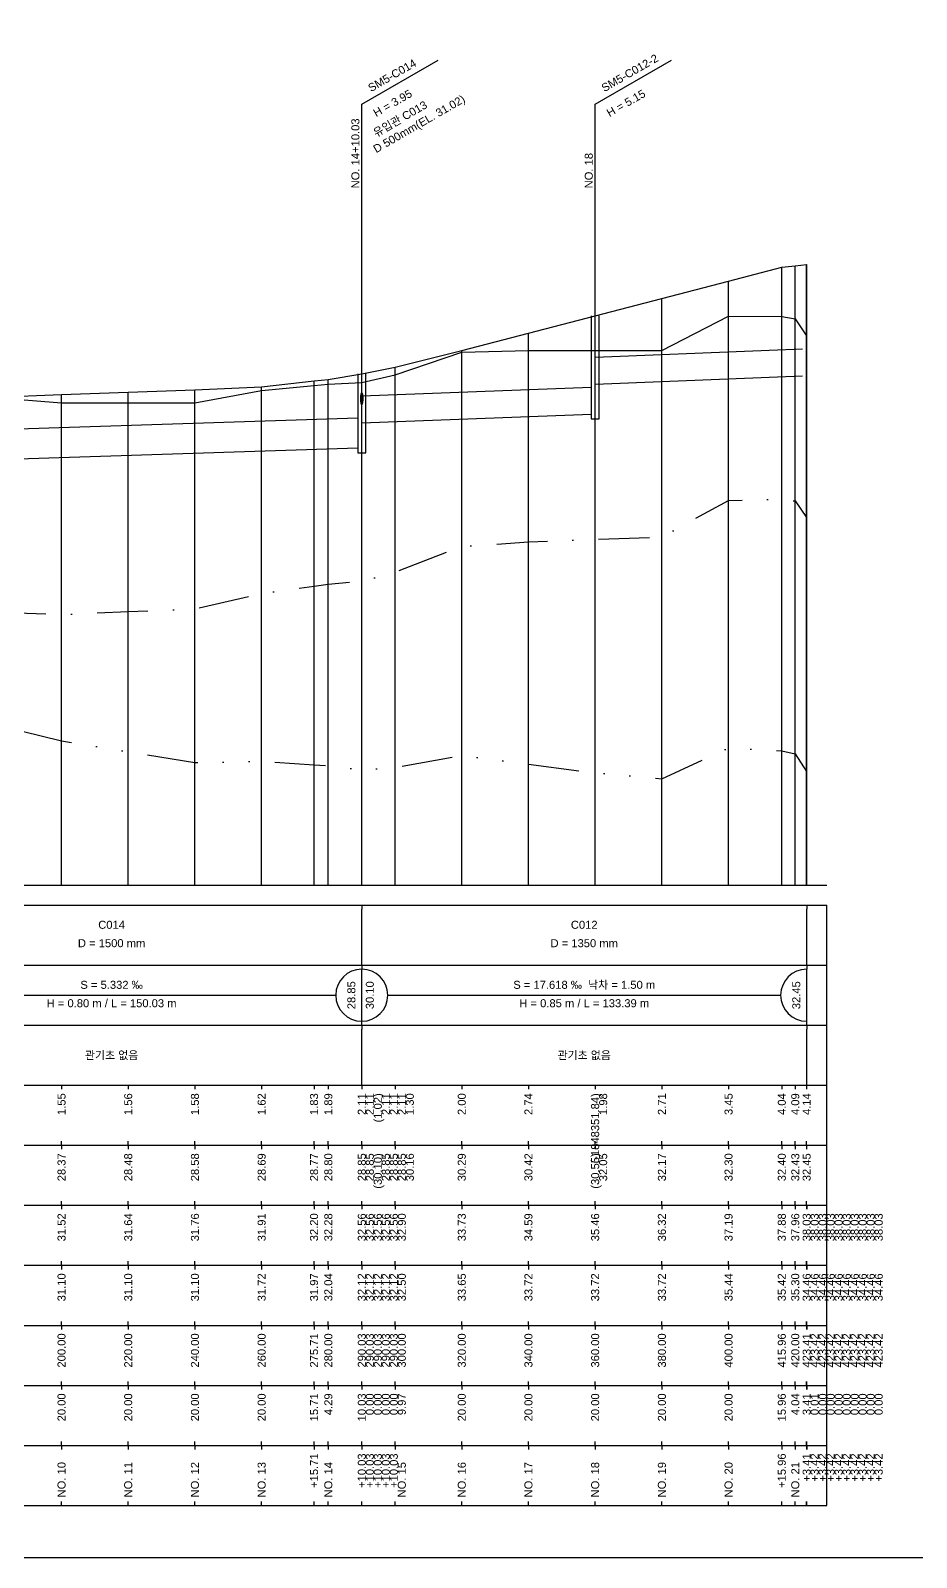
# Model space of a CAD drawing. Header units: millimetres. Extents: x -7351 to 135086, y 1419 to 5643.
# Drawn here: x 35313.3 to 35534.6, y 1419 to 1800.6 of the extents above; entities that cross this region are included whole.
import ezdxf
from ezdxf.enums import TextEntityAlignment as Align

# ---------------------------------------------------------------- set-up
doc = ezdxf.new("R2010")
doc.units = ezdxf.units.MM
doc.linetypes.add('DASHDOT', pattern=[25.4, 12.7, -6.35, 0, -6.35])
doc.linetypes.add('DIVIDE', pattern=[31.75, 12.7, -6.35, 0, -6.35, 0, -6.35])
for name, color, linetype in [('KZ_종단_계획선', 1, 'Continuous'), ('KZ_종단_관로', 4, 'Continuous'), ('KZ_종단_깃발', 7, 'Continuous'), ('KZ_종단_도각', 7, 'Continuous'), ('KZ_종단_맨홀', 4, 'Continuous'), ('KZ_종단_수직선', 7, 'Continuous'), ('KZ_종단_암선1', 56, 'DASHDOT'), ('KZ_종단_암선2', 4, 'DIVIDE'), ('KZ_종단_원형관', 4, 'Continuous'), ('KZ_종단_지반선', 3, 'Continuous'), ('KZ_종단_테이블문자', 7, 'Continuous'), ('KZ_종단_테이블선', 7, 'Continuous')]:
    doc.layers.add(name, color=color, linetype=linetype)
doc.styles.get("Standard").update_dxf_attribs({"font": 'arial.ttf'})

msp = doc.modelspace()

# ---------------------------------------------------------------- linework, layer by layer
at = {"layer": 'KZ_종단_계획선'}
msp.add_lwpolyline([(35304.36, 1709.01), (35321.03, 1709.62), (35337.69, 1710.22), (35354.36, 1710.83), (35371.03, 1711.59), (35384.12, 1713.04), (35387.69, 1713.43), (35396.05, 1714.83), (35396.05, 1714.83), (35396.05, 1714.83), (35396.05, 1714.83), (35396.05, 1714.83), (35404.36, 1716.52), (35421.03, 1720.69), (35437.69, 1725.01), (35454.36, 1729.34), (35471.03, 1733.66), (35487.69, 1737.99), (35500.99, 1741.44), (35504.36, 1741.84), (35507.2, 1742.17), (35507.21, 1742.17)], dxfattribs=at)
at = {"layer": 'KZ_종단_관로'}
for p, q in [((35454.36, 1719.02), (35506.2, 1721.04)), ((35454.36, 1712.27), (35506.2, 1714.29)), ((35396.05, 1709.29), (35453.36, 1711.52)), ((35271.03, 1699.79), (35395.05, 1703.79)), ((35396.05, 1702.54), (35453.36, 1704.77)), ((35271.03, 1692.29), (35395.05, 1696.29))]:
    msp.add_line(p, q, dxfattribs=at)
at = {"layer": 'KZ_종단_깃발'}
for p, q in [((35396.05, 1782.17), (35415.11, 1793.17)), ((35454.36, 1782.17), (35473.41, 1793.17)), ((35396.05, 1587.04), (35396.05, 1782.17)), ((35454.36, 1587.04), (35454.36, 1782.17))]:
    msp.add_line(p, q, dxfattribs=at)
at = {"layer": 'KZ_종단_도각'}
msp.add_lwpolyline([(35109.36, 1419.04), (35950.36, 1419.04), (35950.36, 2013.04), (35109.36, 2013.04)], close=True, dxfattribs=at)
at = {"layer": 'KZ_종단_맨홀'}
for points in [[(35453.36, 1729.34), (35453.36, 1703.58), (35455.36, 1703.58), (35455.36, 1729.34)], [(35395.05, 1714.83), (35395.05, 1695.06), (35397.05, 1695.06), (35397.05, 1714.83)]]:
    msp.add_lwpolyline(points, dxfattribs=at)
at = {"layer": 'KZ_종단_수직선'}
for p, q in [((35500.99, 1587.04), (35500.99, 1741.44)), ((35504.36, 1587.04), (35504.36, 1741.84)), ((35507.2, 1587.04), (35507.2, 1742.17)), ((35507.21, 1587.04), (35507.21, 1742.17)), ((35507.21, 1587.04), (35507.21, 1742.17)), ((35507.21, 1587.04), (35507.21, 1742.17)), ((35507.21, 1587.04), (35507.21, 1742.17)), ((35507.21, 1587.04), (35507.21, 1742.17)), ((35507.21, 1587.04), (35507.21, 1742.17)), ((35507.21, 1587.04), (35507.21, 1742.17)), ((35507.21, 1587.04), (35507.21, 1742.17)), ((35507.21, 1587.04), (35507.21, 1742.17)), ((35487.69, 1587.04), (35487.69, 1737.99)), ((35471.03, 1587.04), (35471.03, 1733.66)), ((35454.36, 1587.04), (35454.36, 1729.34)), ((35437.69, 1587.04), (35437.69, 1725.01)), ((35421.03, 1587.04), (35421.03, 1720.69)), ((35387.69, 1587.04), (35387.69, 1713.43)), ((35396.05, 1587.04), (35396.05, 1714.83)), ((35396.05, 1587.04), (35396.05, 1714.83)), ((35396.05, 1587.04), (35396.05, 1714.83)), ((35396.05, 1587.04), (35396.05, 1714.83)), ((35396.05, 1587.04), (35396.05, 1714.83)), ((35404.36, 1587.04), (35404.36, 1716.52)), ((35321.03, 1587.04), (35321.03, 1709.62)), ((35337.69, 1587.04), (35337.69, 1710.22)), ((35354.36, 1587.04), (35354.36, 1710.83)), ((35371.03, 1587.04), (35371.03, 1711.59)), ((35384.12, 1587.04), (35384.12, 1713.04))]:
    msp.add_line(p, q, dxfattribs=at)
at = {"layer": 'KZ_종단_암선1', "flags": 128}
msp.add_lwpolyline([(35154.36, 1638.51), (35154.36, 1638.51), (35154.36, 1638.51), (35154.36, 1638.51), (35154.36, 1638.51), (35164.78, 1638.79), (35171.03, 1638.96), (35187.69, 1647.4), (35204.36, 1649.29), (35221.03, 1647.91), (35237.69, 1649.9), (35254.36, 1651.85), (35271.03, 1655.88), (35287.69, 1655.83), (35304.36, 1655.26), (35321.03, 1654.68), (35337.69, 1655.4), (35354.36, 1656.12), (35371.03, 1659.93), (35384.12, 1661.76), (35387.69, 1662.26), (35396.05, 1663), (35396.05, 1663), (35396.05, 1663), (35396.05, 1663), (35396.05, 1663), (35404.36, 1665.29), (35421.03, 1671.72), (35437.69, 1672.8), (35454.36, 1673.46), (35471.03, 1674.06), (35487.69, 1683.2), (35500.99, 1683.53), (35504.36, 1683.05), (35507.2, 1678.92), (35507.21, 1678.92), (35507.21, 1678.92), (35507.21, 1678.92), (35507.21, 1678.92), (35507.21, 1678.92), (35507.21, 1678.92), (35507.21, 1678.92), (35507.21, 1678.92), (35507.21, 1678.92)], dxfattribs=at)
at = {"layer": 'KZ_종단_암선2', "flags": 128}
msp.add_lwpolyline([(35154.36, 1621.7), (35154.36, 1621.7), (35154.36, 1621.7), (35154.36, 1621.7), (35154.36, 1621.7), (35164.78, 1621.66), (35171.03, 1621.64), (35187.69, 1629.59), (35204.36, 1630.98), (35221.03, 1629.1), (35237.69, 1630.55), (35254.36, 1631.04), (35271.03, 1633.27), (35287.69, 1630.77), (35304.36, 1627.16), (35321.03, 1623.13), (35337.69, 1620.39), (35354.36, 1617.66), (35371.03, 1618.02), (35384.12, 1617.13), (35387.69, 1616.89), (35396.05, 1615.9), (35396.05, 1615.9), (35396.05, 1615.9), (35396.05, 1615.9), (35396.05, 1615.9), (35404.36, 1616.47), (35421.03, 1619.45), (35437.69, 1617.27), (35454.36, 1615.13), (35471.03, 1613.61), (35487.69, 1621.32), (35500.99, 1620.59), (35504.36, 1619.84), (35507.2, 1615.47), (35507.21, 1615.47), (35507.21, 1615.47), (35507.21, 1615.47), (35507.21, 1615.47), (35507.21, 1615.47), (35507.21, 1615.47), (35507.21, 1615.47), (35507.21, 1615.47), (35507.21, 1615.47)], dxfattribs=at)
at = {"layer": 'KZ_종단_원형관'}
for p, q in [((35395.84, 1709.33), (35395.87, 1709.54)), ((35395.87, 1709.54), (35395.9, 1709.72)), ((35395.9, 1709.72), (35395.93, 1709.86)), ((35395.93, 1709.86), (35395.97, 1709.97)), ((35395.97, 1709.97), (35396.01, 1710.04)), ((35396.01, 1710.04), (35396.05, 1710.06)), ((35396.05, 1710.06), (35396.1, 1710.04)), ((35396.1, 1710.04), (35396.14, 1709.97)), ((35396.14, 1709.97), (35396.18, 1709.86)), ((35396.18, 1709.86), (35396.21, 1709.72)), ((35396.21, 1709.72), (35396.24, 1709.54)), ((35396.24, 1709.54), (35396.26, 1709.33)), ((35395.81, 1708.85), (35395.82, 1709.1)), ((35395.81, 1708.6), (35395.81, 1708.85)), ((35395.81, 1708.35), (35395.81, 1708.6)), ((35395.82, 1708.1), (35395.81, 1708.35)), ((35395.82, 1709.1), (35395.84, 1709.33)), ((35395.84, 1707.87), (35395.82, 1708.1)), ((35395.87, 1707.66), (35395.84, 1707.87)), ((35395.9, 1707.48), (35395.87, 1707.66)), ((35395.93, 1707.33), (35395.9, 1707.48)), ((35395.97, 1707.23), (35395.93, 1707.33)), ((35396.01, 1707.16), (35395.97, 1707.23)), ((35396.05, 1707.14), (35396.01, 1707.16)), ((35396.1, 1707.16), (35396.05, 1707.14)), ((35396.14, 1707.23), (35396.1, 1707.16)), ((35396.18, 1707.33), (35396.14, 1707.23)), ((35396.21, 1707.48), (35396.18, 1707.33)), ((35396.24, 1707.66), (35396.21, 1707.48)), ((35396.26, 1707.87), (35396.24, 1707.66)), ((35396.26, 1709.33), (35396.28, 1709.1)), ((35396.28, 1708.1), (35396.26, 1707.87)), ((35396.28, 1709.1), (35396.29, 1708.85)), ((35396.29, 1708.35), (35396.28, 1708.1)), ((35396.29, 1708.85), (35396.3, 1708.6)), ((35396.3, 1708.6), (35396.29, 1708.35))]:
    msp.add_line(p, q, dxfattribs=at)
at = {"layer": 'KZ_종단_지반선', "flags": 128}
msp.add_lwpolyline([(35304.36, 1708.87), (35321.03, 1707.56), (35337.69, 1707.56), (35354.36, 1707.56), (35371.03, 1710.65), (35384.12, 1711.9), (35387.69, 1712.25), (35396.05, 1712.62), (35396.05, 1712.62), (35396.05, 1712.62), (35396.05, 1712.62), (35396.05, 1712.62), (35404.36, 1714.56), (35421.03, 1720.27), (35437.69, 1720.63), (35454.36, 1720.63), (35471.03, 1720.63), (35487.69, 1729.23), (35500.99, 1729.14), (35504.36, 1728.56), (35507.2, 1724.33), (35507.21, 1724.33), (35507.21, 1724.33), (35507.21, 1724.33), (35507.21, 1724.33), (35507.21, 1724.33), (35507.21, 1724.33), (35507.21, 1724.33), (35507.21, 1724.33), (35507.21, 1724.33)], dxfattribs=at)
at = {"layer": 'KZ_종단_테이블문자'}
for p, q in [((35396.05, 1582.04), (35396.05, 1581.04)), ((35396.05, 1582.04), (35396.05, 1581.04)), ((35396.05, 1568.04), (35396.05, 1581.04)), ((35396.05, 1568.04), (35396.05, 1581.04)), ((35507.21, 1582.04), (35507.21, 1581.04)), ((35507.21, 1568.04), (35507.21, 1581.04)), ((35396.05, 1567.04), (35396.05, 1568.04)), ((35396.05, 1567.04), (35396.05, 1568.04)), ((35396.05, 1567.04), (35396.05, 1566.04)), ((35396.05, 1567.04), (35396.05, 1566.04)), ((35396.05, 1553.04), (35396.05, 1566.04)), ((35396.05, 1553.04), (35396.05, 1566.04)), ((35507.21, 1567.04), (35507.21, 1568.04)), ((35507.21, 1567.04), (35507.21, 1566.04)), ((35507.21, 1553.04), (35507.21, 1566.04)), ((35277.44, 1559.54), (35389.63, 1559.54)), ((35402.47, 1559.54), (35500.79, 1559.54)), ((35396.05, 1552.04), (35396.05, 1553.04)), ((35396.05, 1552.04), (35396.05, 1553.04)), ((35507.21, 1552.04), (35507.21, 1553.04)), ((35396.05, 1552.04), (35396.05, 1551.04)), ((35396.05, 1552.04), (35396.05, 1551.04)), ((35396.05, 1538.04), (35396.05, 1551.04)), ((35396.05, 1538.04), (35396.05, 1551.04)), ((35507.21, 1552.04), (35507.21, 1551.04)), ((35507.21, 1538.04), (35507.21, 1551.04)), ((35396.05, 1537.04), (35396.05, 1538.04)), ((35396.05, 1537.04), (35396.05, 1538.04)), ((35507.21, 1537.04), (35507.21, 1538.04))]:
    msp.add_line(p, q, dxfattribs=at)
for centre, start, end in [((35396.05, 1559.54), 90, 270), ((35396.05, 1559.54), 270, 90), ((35507.21, 1559.54), 90, 270)]:
    msp.add_arc(centre, 6.5, start, end, dxfattribs=at)
at = {"layer": 'KZ_종단_테이블선'}
for p, q in [((35134.36, 1587.04), (35512.21, 1587.04)), ((35134.36, 1582.04), (35512.21, 1582.04)), ((35512.21, 1567.04), (35512.21, 1582.04)), ((35134.36, 1567.04), (35512.21, 1567.04)), ((35512.21, 1552.04), (35512.21, 1567.04)), ((35134.36, 1552.04), (35512.21, 1552.04)), ((35512.21, 1537.04), (35512.21, 1552.04)), ((35134.36, 1537.04), (35512.21, 1537.04)), ((35321.03, 1537.04), (35321.03, 1536.04)), ((35337.69, 1537.04), (35337.69, 1536.04)), ((35354.36, 1537.04), (35354.36, 1536.04)), ((35371.03, 1537.04), (35371.03, 1536.04)), ((35384.12, 1537.04), (35384.12, 1536.04)), ((35387.69, 1537.04), (35387.69, 1536.04)), ((35396.05, 1537.04), (35396.05, 1536.04)), ((35396.05, 1537.04), (35396.05, 1536.04)), ((35396.05, 1537.04), (35396.05, 1536.04)), ((35396.05, 1537.04), (35396.05, 1536.04)), ((35396.05, 1537.04), (35396.05, 1536.04)), ((35404.36, 1537.04), (35404.36, 1536.04)), ((35421.03, 1537.04), (35421.03, 1536.04)), ((35437.69, 1537.04), (35437.69, 1536.04)), ((35454.36, 1537.04), (35454.36, 1536.04)), ((35471.03, 1537.04), (35471.03, 1536.04)), ((35487.69, 1537.04), (35487.69, 1536.04)), ((35500.99, 1537.04), (35500.99, 1536.04)), ((35504.36, 1537.04), (35504.36, 1536.04)), ((35507.2, 1537.04), (35507.2, 1536.04)), ((35512.21, 1522.04), (35512.21, 1537.04)), ((35321.03, 1522.04), (35321.03, 1523.04)), ((35337.69, 1522.04), (35337.69, 1523.04)), ((35354.36, 1522.04), (35354.36, 1523.04)), ((35371.03, 1522.04), (35371.03, 1523.04)), ((35384.12, 1522.04), (35384.12, 1523.04)), ((35387.69, 1522.04), (35387.69, 1523.04)), ((35396.05, 1522.04), (35396.05, 1523.04)), ((35396.05, 1522.04), (35396.05, 1523.04)), ((35396.05, 1522.04), (35396.05, 1523.04)), ((35396.05, 1522.04), (35396.05, 1523.04)), ((35396.05, 1522.04), (35396.05, 1523.04)), ((35404.36, 1522.04), (35404.36, 1523.04)), ((35421.03, 1522.04), (35421.03, 1523.04)), ((35437.69, 1522.04), (35437.69, 1523.04)), ((35454.36, 1522.04), (35454.36, 1523.04)), ((35471.03, 1522.04), (35471.03, 1523.04)), ((35487.69, 1522.04), (35487.69, 1523.04)), ((35500.99, 1522.04), (35500.99, 1523.04)), ((35504.36, 1522.04), (35504.36, 1523.04)), ((35507.2, 1522.04), (35507.2, 1523.04)), ((35134.36, 1522.04), (35512.21, 1522.04)), ((35321.03, 1522.04), (35321.03, 1521.04)), ((35337.69, 1522.04), (35337.69, 1521.04)), ((35354.36, 1522.04), (35354.36, 1521.04)), ((35371.03, 1522.04), (35371.03, 1521.04)), ((35384.12, 1522.04), (35384.12, 1521.04)), ((35387.69, 1522.04), (35387.69, 1521.04)), ((35396.05, 1522.04), (35396.05, 1521.04)), ((35396.05, 1522.04), (35396.05, 1521.04)), ((35396.05, 1522.04), (35396.05, 1521.04)), ((35396.05, 1522.04), (35396.05, 1521.04)), ((35396.05, 1522.04), (35396.05, 1521.04)), ((35404.36, 1522.04), (35404.36, 1521.04)), ((35421.03, 1522.04), (35421.03, 1521.04)), ((35437.69, 1522.04), (35437.69, 1521.04)), ((35454.36, 1522.04), (35454.36, 1521.04)), ((35471.03, 1522.04), (35471.03, 1521.04)), ((35487.69, 1522.04), (35487.69, 1521.04)), ((35500.99, 1522.04), (35500.99, 1521.04)), ((35504.36, 1522.04), (35504.36, 1521.04)), ((35507.2, 1522.04), (35507.2, 1521.04)), ((35512.21, 1507.04), (35512.21, 1522.04)), ((35321.03, 1507.04), (35321.03, 1508.04)), ((35337.69, 1507.04), (35337.69, 1508.04)), ((35354.36, 1507.04), (35354.36, 1508.04)), ((35371.03, 1507.04), (35371.03, 1508.04)), ((35384.12, 1507.04), (35384.12, 1508.04)), ((35387.69, 1507.04), (35387.69, 1508.04)), ((35396.05, 1507.04), (35396.05, 1508.04)), ((35396.05, 1507.04), (35396.05, 1508.04)), ((35396.05, 1507.04), (35396.05, 1508.04)), ((35396.05, 1507.04), (35396.05, 1508.04)), ((35396.05, 1507.04), (35396.05, 1508.04)), ((35404.36, 1507.04), (35404.36, 1508.04)), ((35421.03, 1507.04), (35421.03, 1508.04)), ((35437.69, 1507.04), (35437.69, 1508.04)), ((35454.36, 1507.04), (35454.36, 1508.04)), ((35471.03, 1507.04), (35471.03, 1508.04)), ((35487.69, 1507.04), (35487.69, 1508.04)), ((35500.99, 1507.04), (35500.99, 1508.04)), ((35504.36, 1507.04), (35504.36, 1508.04)), ((35507.2, 1507.04), (35507.2, 1508.04)), ((35134.36, 1507.04), (35512.21, 1507.04)), ((35321.03, 1507.04), (35321.03, 1506.04)), ((35337.69, 1507.04), (35337.69, 1506.04)), ((35354.36, 1507.04), (35354.36, 1506.04)), ((35371.03, 1507.04), (35371.03, 1506.04)), ((35384.12, 1507.04), (35384.12, 1506.04)), ((35387.69, 1507.04), (35387.69, 1506.04)), ((35396.05, 1507.04), (35396.05, 1506.04)), ((35396.05, 1507.04), (35396.05, 1506.04)), ((35396.05, 1507.04), (35396.05, 1506.04)), ((35396.05, 1507.04), (35396.05, 1506.04)), ((35396.05, 1507.04), (35396.05, 1506.04)), ((35404.36, 1507.04), (35404.36, 1506.04)), ((35421.03, 1507.04), (35421.03, 1506.04)), ((35437.69, 1507.04), (35437.69, 1506.04)), ((35454.36, 1507.04), (35454.36, 1506.04)), ((35471.03, 1507.04), (35471.03, 1506.04)), ((35487.69, 1507.04), (35487.69, 1506.04)), ((35500.99, 1507.04), (35500.99, 1506.04)), ((35504.36, 1507.04), (35504.36, 1506.04)), ((35507.2, 1507.04), (35507.2, 1506.04)), ((35507.21, 1507.04), (35507.21, 1506.04)), ((35507.21, 1507.04), (35507.21, 1506.04)), ((35507.21, 1507.04), (35507.21, 1506.04)), ((35507.21, 1507.04), (35507.21, 1506.04)), ((35507.21, 1507.04), (35507.21, 1506.04)), ((35507.21, 1507.04), (35507.21, 1506.04)), ((35507.21, 1507.04), (35507.21, 1506.04)), ((35507.21, 1507.04), (35507.21, 1506.04)), ((35507.21, 1507.04), (35507.21, 1506.04)), ((35512.21, 1492.04), (35512.21, 1507.04)), ((35134.36, 1492.04), (35512.21, 1492.04)), ((35321.03, 1492.04), (35321.03, 1493.04)), ((35321.03, 1492.04), (35321.03, 1491.04)), ((35337.69, 1492.04), (35337.69, 1493.04)), ((35337.69, 1492.04), (35337.69, 1491.04)), ((35354.36, 1492.04), (35354.36, 1493.04)), ((35354.36, 1492.04), (35354.36, 1491.04)), ((35371.03, 1492.04), (35371.03, 1493.04)), ((35371.03, 1492.04), (35371.03, 1491.04)), ((35384.12, 1492.04), (35384.12, 1493.04)), ((35384.12, 1492.04), (35384.12, 1491.04)), ((35387.69, 1492.04), (35387.69, 1493.04)), ((35387.69, 1492.04), (35387.69, 1491.04)), ((35396.05, 1492.04), (35396.05, 1493.04)), ((35396.05, 1492.04), (35396.05, 1493.04)), ((35396.05, 1492.04), (35396.05, 1493.04)), ((35396.05, 1492.04), (35396.05, 1493.04)), ((35396.05, 1492.04), (35396.05, 1493.04)), ((35396.05, 1492.04), (35396.05, 1491.04)), ((35396.05, 1492.04), (35396.05, 1491.04)), ((35396.05, 1492.04), (35396.05, 1491.04)), ((35396.05, 1492.04), (35396.05, 1491.04)), ((35396.05, 1492.04), (35396.05, 1491.04)), ((35404.36, 1492.04), (35404.36, 1493.04)), ((35404.36, 1492.04), (35404.36, 1491.04)), ((35421.03, 1492.04), (35421.03, 1493.04)), ((35421.03, 1492.04), (35421.03, 1491.04)), ((35437.69, 1492.04), (35437.69, 1493.04)), ((35437.69, 1492.04), (35437.69, 1491.04)), ((35454.36, 1492.04), (35454.36, 1493.04)), ((35454.36, 1492.04), (35454.36, 1491.04)), ((35471.03, 1492.04), (35471.03, 1493.04)), ((35471.03, 1492.04), (35471.03, 1491.04)), ((35487.69, 1492.04), (35487.69, 1493.04)), ((35487.69, 1492.04), (35487.69, 1491.04)), ((35500.99, 1492.04), (35500.99, 1493.04)), ((35500.99, 1492.04), (35500.99, 1491.04)), ((35504.36, 1492.04), (35504.36, 1493.04)), ((35504.36, 1492.04), (35504.36, 1491.04)), ((35507.2, 1492.04), (35507.2, 1493.04)), ((35507.2, 1492.04), (35507.2, 1491.04)), ((35507.21, 1492.04), (35507.21, 1493.04)), ((35507.21, 1492.04), (35507.21, 1493.04)), ((35507.21, 1492.04), (35507.21, 1493.04)), ((35507.21, 1492.04), (35507.21, 1493.04)), ((35507.21, 1492.04), (35507.21, 1493.04)), ((35507.21, 1492.04), (35507.21, 1493.04)), ((35507.21, 1492.04), (35507.21, 1493.04)), ((35507.21, 1492.04), (35507.21, 1493.04)), ((35507.21, 1492.04), (35507.21, 1493.04)), ((35507.21, 1492.04), (35507.21, 1491.04)), ((35507.21, 1492.04), (35507.21, 1491.04)), ((35507.21, 1492.04), (35507.21, 1491.04)), ((35507.21, 1492.04), (35507.21, 1491.04)), ((35507.21, 1492.04), (35507.21, 1491.04)), ((35507.21, 1492.04), (35507.21, 1491.04)), ((35507.21, 1492.04), (35507.21, 1491.04)), ((35507.21, 1492.04), (35507.21, 1491.04)), ((35507.21, 1492.04), (35507.21, 1491.04)), ((35512.21, 1477.04), (35512.21, 1492.04)), ((35134.36, 1477.04), (35512.21, 1477.04)), ((35321.03, 1477.04), (35321.03, 1478.04)), ((35321.03, 1477.04), (35321.03, 1476.04)), ((35337.69, 1477.04), (35337.69, 1478.04)), ((35337.69, 1477.04), (35337.69, 1476.04)), ((35354.36, 1477.04), (35354.36, 1478.04)), ((35354.36, 1477.04), (35354.36, 1476.04)), ((35371.03, 1477.04), (35371.03, 1478.04)), ((35371.03, 1477.04), (35371.03, 1476.04)), ((35384.12, 1477.04), (35384.12, 1478.04)), ((35384.12, 1477.04), (35384.12, 1476.04)), ((35387.69, 1477.04), (35387.69, 1478.04)), ((35387.69, 1477.04), (35387.69, 1476.04)), ((35396.05, 1477.04), (35396.05, 1478.04)), ((35396.05, 1477.04), (35396.05, 1478.04)), ((35396.05, 1477.04), (35396.05, 1478.04)), ((35396.05, 1477.04), (35396.05, 1478.04)), ((35396.05, 1477.04), (35396.05, 1478.04)), ((35396.05, 1477.04), (35396.05, 1476.04)), ((35396.05, 1477.04), (35396.05, 1476.04)), ((35396.05, 1477.04), (35396.05, 1476.04)), ((35396.05, 1477.04), (35396.05, 1476.04)), ((35396.05, 1477.04), (35396.05, 1476.04)), ((35404.36, 1477.04), (35404.36, 1478.04)), ((35404.36, 1477.04), (35404.36, 1476.04)), ((35421.03, 1477.04), (35421.03, 1478.04)), ((35421.03, 1477.04), (35421.03, 1476.04)), ((35437.69, 1477.04), (35437.69, 1478.04)), ((35437.69, 1477.04), (35437.69, 1476.04)), ((35454.36, 1477.04), (35454.36, 1478.04)), ((35454.36, 1477.04), (35454.36, 1476.04)), ((35471.03, 1477.04), (35471.03, 1478.04)), ((35471.03, 1477.04), (35471.03, 1476.04)), ((35487.69, 1477.04), (35487.69, 1478.04)), ((35487.69, 1477.04), (35487.69, 1476.04)), ((35500.99, 1477.04), (35500.99, 1478.04)), ((35500.99, 1477.04), (35500.99, 1476.04)), ((35504.36, 1477.04), (35504.36, 1478.04)), ((35504.36, 1477.04), (35504.36, 1476.04)), ((35507.2, 1477.04), (35507.2, 1478.04)), ((35507.2, 1477.04), (35507.2, 1476.04)), ((35507.21, 1477.04), (35507.21, 1478.04)), ((35507.21, 1477.04), (35507.21, 1478.04)), ((35507.21, 1477.04), (35507.21, 1478.04)), ((35507.21, 1477.04), (35507.21, 1478.04)), ((35507.21, 1477.04), (35507.21, 1478.04)), ((35507.21, 1477.04), (35507.21, 1478.04)), ((35507.21, 1477.04), (35507.21, 1478.04)), ((35507.21, 1477.04), (35507.21, 1478.04)), ((35507.21, 1477.04), (35507.21, 1478.04)), ((35507.21, 1477.04), (35507.21, 1476.04)), ((35507.21, 1477.04), (35507.21, 1476.04)), ((35507.21, 1477.04), (35507.21, 1476.04)), ((35507.21, 1477.04), (35507.21, 1476.04)), ((35507.21, 1477.04), (35507.21, 1476.04)), ((35507.21, 1477.04), (35507.21, 1476.04)), ((35507.21, 1477.04), (35507.21, 1476.04)), ((35507.21, 1477.04), (35507.21, 1476.04)), ((35507.21, 1477.04), (35507.21, 1476.04)), ((35512.21, 1462.04), (35512.21, 1477.04)), ((35134.36, 1462.04), (35512.21, 1462.04)), ((35321.03, 1462.04), (35321.03, 1463.04)), ((35321.03, 1462.04), (35321.03, 1461.04)), ((35337.69, 1462.04), (35337.69, 1463.04)), ((35337.69, 1462.04), (35337.69, 1461.04)), ((35354.36, 1462.04), (35354.36, 1463.04)), ((35354.36, 1462.04), (35354.36, 1461.04)), ((35371.03, 1462.04), (35371.03, 1463.04)), ((35371.03, 1462.04), (35371.03, 1461.04)), ((35384.12, 1462.04), (35384.12, 1463.04)), ((35384.12, 1462.04), (35384.12, 1461.04)), ((35387.69, 1462.04), (35387.69, 1463.04)), ((35387.69, 1462.04), (35387.69, 1461.04)), ((35396.05, 1462.04), (35396.05, 1463.04)), ((35396.05, 1462.04), (35396.05, 1463.04)), ((35396.05, 1462.04), (35396.05, 1463.04)), ((35396.05, 1462.04), (35396.05, 1463.04)), ((35396.05, 1462.04), (35396.05, 1463.04)), ((35396.05, 1462.04), (35396.05, 1461.04)), ((35396.05, 1462.04), (35396.05, 1461.04)), ((35396.05, 1462.04), (35396.05, 1461.04)), ((35396.05, 1462.04), (35396.05, 1461.04)), ((35396.05, 1462.04), (35396.05, 1461.04)), ((35404.36, 1462.04), (35404.36, 1463.04)), ((35404.36, 1462.04), (35404.36, 1461.04)), ((35421.03, 1462.04), (35421.03, 1463.04)), ((35421.03, 1462.04), (35421.03, 1461.04)), ((35437.69, 1462.04), (35437.69, 1463.04)), ((35437.69, 1462.04), (35437.69, 1461.04)), ((35454.36, 1462.04), (35454.36, 1463.04)), ((35454.36, 1462.04), (35454.36, 1461.04)), ((35471.03, 1462.04), (35471.03, 1463.04)), ((35471.03, 1462.04), (35471.03, 1461.04)), ((35487.69, 1462.04), (35487.69, 1463.04)), ((35487.69, 1462.04), (35487.69, 1461.04)), ((35500.99, 1462.04), (35500.99, 1463.04)), ((35500.99, 1462.04), (35500.99, 1461.04)), ((35504.36, 1462.04), (35504.36, 1463.04)), ((35504.36, 1462.04), (35504.36, 1461.04)), ((35507.2, 1462.04), (35507.2, 1463.04)), ((35507.2, 1462.04), (35507.2, 1461.04)), ((35507.21, 1462.04), (35507.21, 1463.04)), ((35507.21, 1462.04), (35507.21, 1463.04)), ((35507.21, 1462.04), (35507.21, 1463.04)), ((35507.21, 1462.04), (35507.21, 1463.04)), ((35507.21, 1462.04), (35507.21, 1463.04)), ((35507.21, 1462.04), (35507.21, 1463.04)), ((35507.21, 1462.04), (35507.21, 1463.04)), ((35507.21, 1462.04), (35507.21, 1463.04)), ((35507.21, 1462.04), (35507.21, 1463.04)), ((35507.21, 1462.04), (35507.21, 1461.04)), ((35507.21, 1462.04), (35507.21, 1461.04)), ((35507.21, 1462.04), (35507.21, 1461.04)), ((35507.21, 1462.04), (35507.21, 1461.04)), ((35507.21, 1462.04), (35507.21, 1461.04)), ((35507.21, 1462.04), (35507.21, 1461.04)), ((35507.21, 1462.04), (35507.21, 1461.04)), ((35507.21, 1462.04), (35507.21, 1461.04)), ((35507.21, 1462.04), (35507.21, 1461.04)), ((35512.21, 1447.04), (35512.21, 1462.04)), ((35134.36, 1447.04), (35512.21, 1447.04)), ((35321.03, 1447.04), (35321.03, 1448.04)), ((35321.03, 1447.04), (35321.03, 1446.04)), ((35337.69, 1447.04), (35337.69, 1448.04)), ((35337.69, 1447.04), (35337.69, 1446.04)), ((35354.36, 1447.04), (35354.36, 1448.04)), ((35354.36, 1447.04), (35354.36, 1446.04)), ((35371.03, 1447.04), (35371.03, 1448.04)), ((35371.03, 1447.04), (35371.03, 1446.04)), ((35384.12, 1447.04), (35384.12, 1448.04)), ((35384.12, 1447.04), (35384.12, 1446.04)), ((35387.69, 1447.04), (35387.69, 1448.04)), ((35387.69, 1447.04), (35387.69, 1446.04)), ((35396.05, 1447.04), (35396.05, 1448.04)), ((35396.05, 1447.04), (35396.05, 1448.04)), ((35396.05, 1447.04), (35396.05, 1448.04)), ((35396.05, 1447.04), (35396.05, 1448.04)), ((35396.05, 1447.04), (35396.05, 1448.04)), ((35396.05, 1447.04), (35396.05, 1446.04)), ((35396.05, 1447.04), (35396.05, 1446.04)), ((35396.05, 1447.04), (35396.05, 1446.04)), ((35396.05, 1447.04), (35396.05, 1446.04)), ((35396.05, 1447.04), (35396.05, 1446.04)), ((35404.36, 1447.04), (35404.36, 1448.04)), ((35404.36, 1447.04), (35404.36, 1446.04)), ((35421.03, 1447.04), (35421.03, 1448.04)), ((35421.03, 1447.04), (35421.03, 1446.04)), ((35437.69, 1447.04), (35437.69, 1448.04)), ((35437.69, 1447.04), (35437.69, 1446.04)), ((35454.36, 1447.04), (35454.36, 1448.04)), ((35454.36, 1447.04), (35454.36, 1446.04)), ((35471.03, 1447.04), (35471.03, 1448.04)), ((35471.03, 1447.04), (35471.03, 1446.04)), ((35487.69, 1447.04), (35487.69, 1448.04)), ((35487.69, 1447.04), (35487.69, 1446.04)), ((35500.99, 1447.04), (35500.99, 1448.04)), ((35500.99, 1447.04), (35500.99, 1446.04)), ((35504.36, 1447.04), (35504.36, 1448.04)), ((35504.36, 1447.04), (35504.36, 1446.04)), ((35507.2, 1447.04), (35507.2, 1448.04)), ((35507.2, 1447.04), (35507.2, 1446.04)), ((35507.21, 1447.04), (35507.21, 1448.04)), ((35507.21, 1447.04), (35507.21, 1448.04)), ((35507.21, 1447.04), (35507.21, 1448.04)), ((35507.21, 1447.04), (35507.21, 1448.04)), ((35507.21, 1447.04), (35507.21, 1448.04)), ((35507.21, 1447.04), (35507.21, 1448.04)), ((35507.21, 1447.04), (35507.21, 1448.04)), ((35507.21, 1447.04), (35507.21, 1448.04)), ((35507.21, 1447.04), (35507.21, 1448.04)), ((35507.21, 1447.04), (35507.21, 1446.04)), ((35507.21, 1447.04), (35507.21, 1446.04)), ((35507.21, 1447.04), (35507.21, 1446.04)), ((35507.21, 1447.04), (35507.21, 1446.04)), ((35507.21, 1447.04), (35507.21, 1446.04)), ((35507.21, 1447.04), (35507.21, 1446.04)), ((35507.21, 1447.04), (35507.21, 1446.04)), ((35507.21, 1447.04), (35507.21, 1446.04)), ((35507.21, 1447.04), (35507.21, 1446.04)), ((35512.21, 1432.04), (35512.21, 1447.04)), ((35134.36, 1432.04), (35512.21, 1432.04)), ((35321.03, 1432.04), (35321.03, 1433.04)), ((35337.69, 1432.04), (35337.69, 1433.04)), ((35354.36, 1432.04), (35354.36, 1433.04)), ((35371.03, 1432.04), (35371.03, 1433.04)), ((35384.12, 1432.04), (35384.12, 1433.04)), ((35387.69, 1432.04), (35387.69, 1433.04)), ((35396.05, 1432.04), (35396.05, 1433.04)), ((35396.05, 1432.04), (35396.05, 1433.04)), ((35396.05, 1432.04), (35396.05, 1433.04)), ((35396.05, 1432.04), (35396.05, 1433.04)), ((35396.05, 1432.04), (35396.05, 1433.04)), ((35404.36, 1432.04), (35404.36, 1433.04)), ((35421.03, 1432.04), (35421.03, 1433.04)), ((35437.69, 1432.04), (35437.69, 1433.04)), ((35454.36, 1432.04), (35454.36, 1433.04)), ((35471.03, 1432.04), (35471.03, 1433.04)), ((35487.69, 1432.04), (35487.69, 1433.04)), ((35500.99, 1432.04), (35500.99, 1433.04)), ((35504.36, 1432.04), (35504.36, 1433.04)), ((35507.2, 1432.04), (35507.2, 1433.04)), ((35507.21, 1432.04), (35507.21, 1433.04)), ((35507.21, 1432.04), (35507.21, 1433.04)), ((35507.21, 1432.04), (35507.21, 1433.04)), ((35507.21, 1432.04), (35507.21, 1433.04)), ((35507.21, 1432.04), (35507.21, 1433.04)), ((35507.21, 1432.04), (35507.21, 1433.04)), ((35507.21, 1432.04), (35507.21, 1433.04)), ((35507.21, 1432.04), (35507.21, 1433.04)), ((35507.21, 1432.04), (35507.21, 1433.04))]:
    msp.add_line(p, q, dxfattribs=at)

# ---------------------------------------------------------------- texts
at = {"layer": 'KZ_종단_깃발'}
for s, rotation, p in [('SM5-C014', 30, (35398.65, 1784.67)), ('SM5-C012-2', 30, (35456.96, 1784.67)), ('NO. 14+10.03', 90, (35396.05, 1761.17)), ('NO. 18', 90, (35454.36, 1761.17))]:
    msp.add_text(s, height=2, rotation=rotation, dxfattribs=at).set_placement(p, align=Align.BOTTOM_LEFT)
for s, p in [('H = 3.95', (35398.65, 1780.67)), ('H = 5.15', (35456.96, 1780.67)), ('D 500mm(EL. 31.02)', (35398.65, 1771.67)), ('유입관 C013', (35398.65, 1775.67))]:
    msp.add_text(s, height=2, rotation=30, dxfattribs=at).set_placement(p, align=Align.TOP_LEFT)
at = {"layer": 'KZ_종단_테이블문자'}
for s, p in [('C014', (35333.54, 1575.54)), ('C012', (35451.63, 1575.54)), ('S = 5.332 ‰', (35333.54, 1560.54)), ('S = 17.618 ‰  낙차 = 1.50 m', (35451.63, 1560.54))]:
    msp.add_text(s, height=2, dxfattribs=at).set_placement(p, align=Align.BOTTOM_CENTER)
for s, p in [('D = 1500 mm', (35333.54, 1573.54)), ('D = 1350 mm', (35451.63, 1573.54)), ('H = 0.80 m / L = 150.03 m', (35333.54, 1558.54)), ('H = 0.85 m / L = 133.39 m', (35451.63, 1558.54))]:
    msp.add_text(s, height=2, dxfattribs=at).set_placement(p, align=Align.TOP_CENTER)
for s, p in [('28.85', (35395.05, 1559.54)), ('32.45', (35506.21, 1559.54))]:
    msp.add_text(s, height=2, rotation=90, dxfattribs=at).set_placement(p, align=Align.BOTTOM_CENTER)
msp.add_text('30.10', height=2, rotation=90, dxfattribs=at).set_placement((35397.05, 1559.54), align=Align.TOP_CENTER)
for p in [(35333.54, 1544.54), (35451.63, 1544.54)]:
    msp.add_text('관기초 없음', height=2, dxfattribs=at).set_placement(p, align=Align.MIDDLE_CENTER)
for s, p in [('1.55', (35321.03, 1535.04)), ('1.56', (35337.69, 1535.04)), ('1.58', (35354.36, 1535.04)), ('1.62', (35371.03, 1535.04)), ('1.83', (35384.12, 1535.04)), ('1.89', (35387.69, 1535.04)), ('2.11', (35396.05, 1535.04)), ('2.11', (35398.05, 1535.04)), ('(1.02)', (35400.05, 1535.04)), ('2.11', (35402.05, 1535.04)), ('2.11', (35404.05, 1535.04)), ('2.11', (35406.05, 1535.04)), ('1.30', (35408.05, 1535.04)), ('2.00', (35421.03, 1535.04)), ('2.74', (35437.69, 1535.04)), ('(-1848351.84)', (35454.36, 1535.04)), ('1.98', (35456.36, 1535.04)), ('2.71', (35471.03, 1535.04)), ('3.45', (35487.69, 1535.04)), ('4.04', (35500.99, 1535.04)), ('4.09', (35504.36, 1535.04)), ('4.14', (35507.2, 1535.04)), ('28.37', (35321.03, 1520.04)), ('28.48', (35337.69, 1520.04)), ('28.58', (35354.36, 1520.04)), ('28.69', (35371.03, 1520.04)), ('28.77', (35384.12, 1520.04)), ('28.80', (35387.69, 1520.04)), ('28.85', (35396.05, 1520.04)), ('28.85', (35398.05, 1520.04)), ('(30.10)', (35400.05, 1520.04)), ('28.85', (35402.05, 1520.04)), ('28.85', (35404.05, 1520.04)), ('28.85', (35406.05, 1520.04)), ('30.16', (35408.05, 1520.04)), ('30.29', (35421.03, 1520.04)), ('30.42', (35437.69, 1520.04)), ('(30.55)', (35454.36, 1520.04)), ('32.05', (35456.36, 1520.04)), ('32.17', (35471.03, 1520.04)), ('32.30', (35487.69, 1520.04)), ('32.40', (35500.99, 1520.04)), ('32.43', (35504.36, 1520.04)), ('32.45', (35507.2, 1520.04)), ('31.52', (35321.03, 1505.04)), ('31.64', (35337.69, 1505.04)), ('31.76', (35354.36, 1505.04)), ('31.91', (35371.03, 1505.04)), ('32.20', (35384.12, 1505.04)), ('32.28', (35387.69, 1505.04)), ('32.56', (35396.05, 1505.04)), ('32.56', (35398.05, 1505.04)), ('32.56', (35400.05, 1505.04)), ('32.56', (35402.05, 1505.04)), ('32.56', (35404.05, 1505.04)), ('32.90', (35406.05, 1505.04)), ('33.73', (35421.03, 1505.04)), ('34.59', (35437.69, 1505.04)), ('35.46', (35454.36, 1505.04)), ('36.32', (35471.03, 1505.04)), ('37.19', (35487.69, 1505.04)), ('37.88', (35500.99, 1505.04)), ('37.96', (35504.36, 1505.04)), ('38.03', (35507.2, 1505.04)), ('38.03', (35509.2, 1505.04)), ('38.03', (35511.2, 1505.04)), ('38.03', (35513.2, 1505.04)), ('38.03', (35515.2, 1505.04)), ('38.03', (35517.2, 1505.04)), ('38.03', (35519.2, 1505.04)), ('38.03', (35521.2, 1505.04)), ('38.03', (35523.2, 1505.04)), ('38.03', (35525.2, 1505.04)), ('31.10', (35321.03, 1490.04)), ('31.10', (35337.69, 1490.04)), ('31.10', (35354.36, 1490.04)), ('31.72', (35371.03, 1490.04)), ('31.97', (35384.12, 1490.04)), ('32.04', (35387.69, 1490.04)), ('32.12', (35396.05, 1490.04)), ('32.12', (35398.05, 1490.04)), ('32.12', (35400.05, 1490.04)), ('32.12', (35402.05, 1490.04)), ('32.12', (35404.05, 1490.04)), ('32.50', (35406.05, 1490.04)), ('33.65', (35421.03, 1490.04)), ('33.72', (35437.69, 1490.04)), ('33.72', (35454.36, 1490.04)), ('33.72', (35471.03, 1490.04)), ('35.44', (35487.69, 1490.04)), ('35.42', (35500.99, 1490.04)), ('35.30', (35504.36, 1490.04)), ('34.46', (35507.2, 1490.04)), ('34.46', (35509.2, 1490.04)), ('34.46', (35511.2, 1490.04)), ('34.46', (35513.2, 1490.04)), ('34.46', (35515.2, 1490.04)), ('34.46', (35517.2, 1490.04)), ('34.46', (35519.2, 1490.04)), ('34.46', (35521.2, 1490.04)), ('34.46', (35523.2, 1490.04)), ('34.46', (35525.2, 1490.04)), ('200.00', (35321.03, 1475.04)), ('220.00', (35337.69, 1475.04)), ('240.00', (35354.36, 1475.04)), ('260.00', (35371.03, 1475.04)), ('275.71', (35384.12, 1475.04)), ('280.00', (35387.69, 1475.04)), ('290.03', (35396.05, 1475.04)), ('290.03', (35398.05, 1475.04)), ('290.03', (35400.05, 1475.04)), ('290.03', (35402.05, 1475.04)), ('290.03', (35404.05, 1475.04)), ('300.00', (35406.05, 1475.04)), ('320.00', (35421.03, 1475.04)), ('340.00', (35437.69, 1475.04)), ('360.00', (35454.36, 1475.04)), ('380.00', (35471.03, 1475.04)), ('400.00', (35487.69, 1475.04)), ('415.96', (35500.99, 1475.04)), ('420.00', (35504.36, 1475.04)), ('423.41', (35507.2, 1475.04)), ('423.42', (35509.2, 1475.04)), ('423.42', (35511.2, 1475.04)), ('423.42', (35513.2, 1475.04)), ('423.42', (35515.2, 1475.04)), ('423.42', (35517.2, 1475.04)), ('423.42', (35519.2, 1475.04)), ('423.42', (35521.2, 1475.04)), ('423.42', (35523.2, 1475.04)), ('423.42', (35525.2, 1475.04)), ('20.00', (35321.03, 1460.04)), ('20.00', (35337.69, 1460.04)), ('20.00', (35354.36, 1460.04)), ('20.00', (35371.03, 1460.04)), ('15.71', (35384.12, 1460.04)), ('4.29', (35387.69, 1460.04)), ('10.03', (35396.05, 1460.04)), ('0.00', (35398.05, 1460.04)), ('0.00', (35400.05, 1460.04)), ('0.00', (35402.05, 1460.04)), ('0.00', (35404.05, 1460.04)), ('9.97', (35406.05, 1460.04)), ('20.00', (35421.03, 1460.04)), ('20.00', (35437.69, 1460.04)), ('20.00', (35454.36, 1460.04)), ('20.00', (35471.03, 1460.04)), ('20.00', (35487.69, 1460.04)), ('15.96', (35500.99, 1460.04)), ('4.04', (35504.36, 1460.04)), ('3.41', (35507.2, 1460.04)), ('0.01', (35509.2, 1460.04)), ('0.00', (35511.2, 1460.04)), ('0.00', (35513.2, 1460.04)), ('0.00', (35515.2, 1460.04)), ('0.00', (35517.2, 1460.04)), ('0.00', (35519.2, 1460.04)), ('0.00', (35521.2, 1460.04)), ('0.00', (35523.2, 1460.04)), ('0.00', (35525.2, 1460.04)), ('+15.71', (35384.12, 1445.04)), ('+10.03', (35396.05, 1445.04)), ('+10.03', (35398.05, 1445.04)), ('+10.03', (35400.05, 1445.04)), ('+10.03', (35402.05, 1445.04)), ('+10.03', (35404.05, 1445.04)), ('+15.96', (35500.99, 1445.04)), ('+3.41', (35507.2, 1445.04)), ('+3.42', (35509.2, 1445.04)), ('+3.42', (35511.2, 1445.04)), ('+3.42', (35513.2, 1445.04)), ('+3.42', (35515.2, 1445.04)), ('+3.42', (35517.2, 1445.04)), ('+3.42', (35519.2, 1445.04)), ('+3.42', (35521.2, 1445.04)), ('+3.42', (35523.2, 1445.04)), ('+3.42', (35525.2, 1445.04))]:
    msp.add_text(s, height=2, rotation=90, dxfattribs=at).set_placement(p, align=Align.MIDDLE_RIGHT)
for s, p in [('NO. 10', (35321.03, 1434.04)), ('NO. 11', (35337.69, 1434.04)), ('NO. 12', (35354.36, 1434.04)), ('NO. 13', (35371.03, 1434.04)), ('NO. 14', (35387.69, 1434.04)), ('NO. 15', (35406.05, 1434.04)), ('NO. 16', (35421.03, 1434.04)), ('NO. 17', (35437.69, 1434.04)), ('NO. 18', (35454.36, 1434.04)), ('NO. 19', (35471.03, 1434.04)), ('NO. 20', (35487.69, 1434.04)), ('NO. 21', (35504.36, 1434.04))]:
    msp.add_text(s, height=2, rotation=90, dxfattribs=at).set_placement(p, align=Align.MIDDLE_LEFT)

doc.saveas('drawing.dxf')
